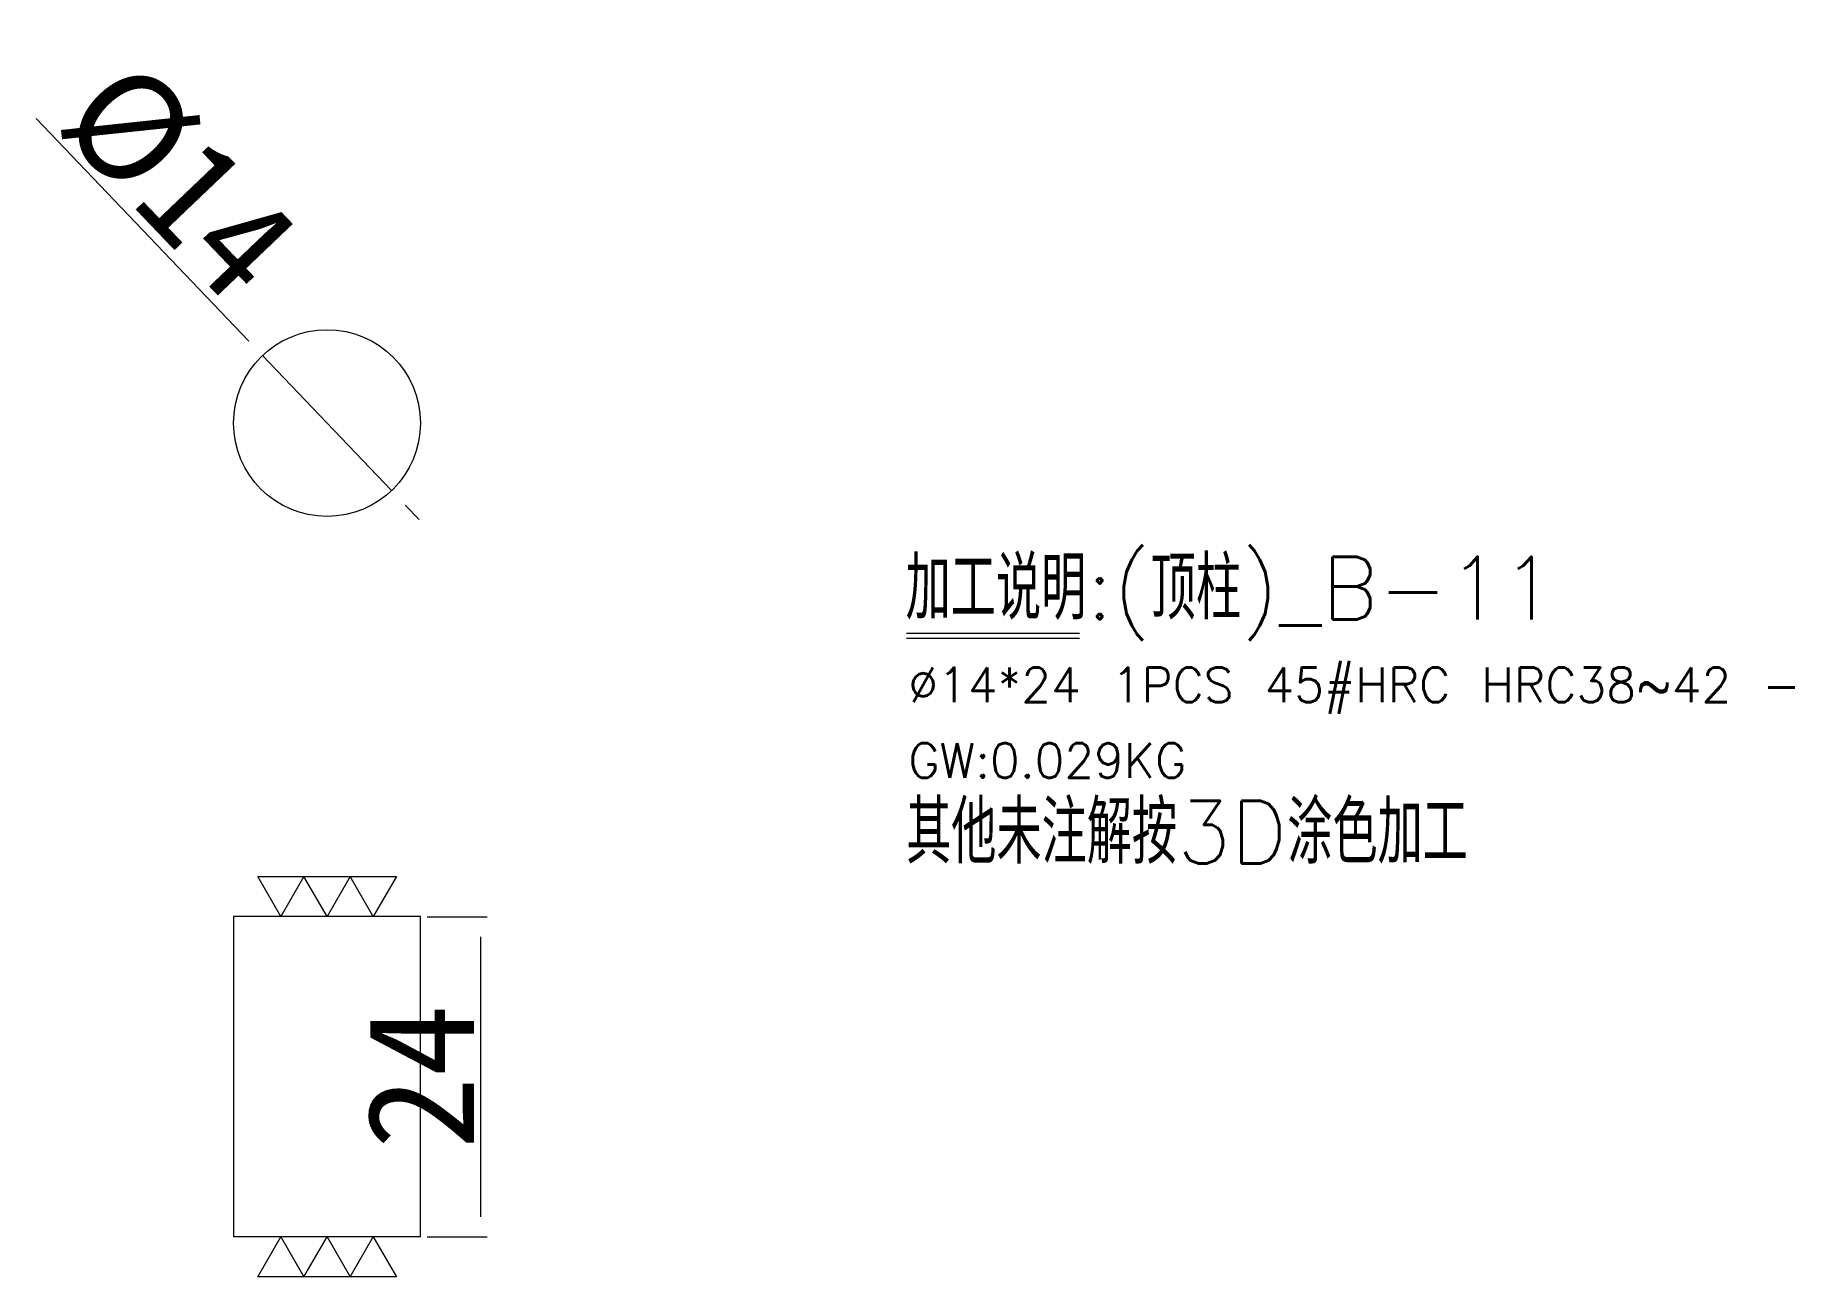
# Model space of a CAD drawing. Header units: millimetres. Extents: x 1235 to 1367, y 70689 to 70782.
import ezdxf

# ---------------------------------------------------------------- set-up
doc = ezdxf.new("R2010")
doc.units = ezdxf.units.MM
doc.layers.add('dim', color=4, linetype='Continuous')
doc.layers.add('UB', color=7, linetype='Continuous')
doc.styles.add('_PUG_ERP', font='txt')
doc.styles.add('chinesef_fs', font='txt.shx', dxfattribs={"bigfont": 'gbcbig.shx'})
doc.dimstyles.new('_PUG_ERP', dxfattribs={"dimtxt": 8, "dimasz": 1.5, "dimexe": 0.5, "dimexo": 0.5, "dimgap": 0.5, "dimtad": 1, "dimtxsty": '_PUG_ERP', "dimblk": 'CLOSEDBLANK', "dimcen": 0, "dimclrd": 4, "dimclre": 4, "dimclrt": 3, "dimazin": 3, "dimtfac": 1, "dimtmove": 0, "dimatfit": 3, "dimldrblk": 'CLOSEDBLANK', "dimlwd": 9, "dimlwe": 9})

# ---------------------------------------------------------------- blocks, each defined once
blk = doc.blocks.new('*D733')
at = {"layer": 'Defpoints', "color": 0}
for p in [(1264.23, 70715.73), (1264.23, 70691.73), (1268.73, 70691.73)]:
    blk.add_point(p, dxfattribs=at)
at = {"layer": 'dim', "color": 4, "lineweight": 9}
for p, q in [((1264.73, 70715.73), (1269.23, 70715.73)), ((1268.73, 70714.23), (1268.73, 70693.23)), ((1264.73, 70691.73), (1269.23, 70691.73))]:
    blk.add_line(p, q, dxfattribs=at)
at = {"layer": 'dim', "color": 3, "lineweight": 13, "insert": (1264.23, 70703.73), "char_height": 8, "attachment_point": 5, "rotation": 90, "style": '_PUG_ERP'}
blk.add_mtext('24', dxfattribs=at)
blk = doc.blocks.new('_ClosedBlank')
blk = doc.blocks.new('*D734')
at = {"layer": 'Defpoints', "color": 0}
for p in [(1252.39, 70757.8), (1262.06, 70747.67)]:
    blk.add_point(p, dxfattribs=at)
at = {"layer": 'dim', "color": 4, "lineweight": 9}
for p, q in [((1235.43, 70775.57), (1251.36, 70758.88)), ((1262.06, 70747.67), (1252.39, 70757.8)), ((1263.09, 70746.58), (1264.13, 70745.5))]:
    blk.add_line(p, q, dxfattribs=at)
at = {"layer": 'dim', "color": 3, "lineweight": 13, "insert": (1246.13, 70770.88), "char_height": 8, "attachment_point": 5, "rotation": 313.6616, "style": '_PUG_ERP'}
blk.add_mtext('%%c14', dxfattribs=at)

msp = doc.modelspace()

# ---------------------------------------------------------------- linework, layer by layer
at = {"layer": 'dim', "color": 8, "linetype": 'Continuous', "lineweight": 13}
for p, q in [((1300.639, 70736.991), (1313.611, 70736.991)), ((1300.639, 70736.603), (1313.611, 70736.603))]:
    msp.add_line(p, q, dxfattribs=at)
at = {"layer": 'dim', "lineweight": 13}
for points in [[(1262.422, 70718.733), (1260.69, 70715.733), (1258.958, 70718.733), (1257.226, 70715.733), (1255.494, 70718.733), (1253.762, 70715.733), (1252.03, 70718.733), (1262.422, 70718.733)], [(1252.03, 70688.733), (1253.762, 70691.733), (1255.494, 70688.733), (1257.226, 70691.733), (1258.958, 70688.733), (1260.69, 70691.733), (1262.422, 70688.733), (1252.03, 70688.733)]]:
    msp.add_lwpolyline(points, close=True, dxfattribs=at)
at = {"layer": 'UB', "color": 152, "linetype": 'Continuous', "lineweight": 13}
for p, q in [((1250.226, 70715.733), (1250.226, 70691.733)), ((1264.226, 70715.733), (1250.226, 70715.733)), ((1264.226, 70691.733), (1264.226, 70715.733)), ((1264.226, 70691.733), (1250.226, 70691.733))]:
    msp.add_line(p, q, dxfattribs=at)
at = {"layer": 'UB', "color": 42, "linetype": 'Continuous', "lineweight": 13}
msp.add_circle((1257.226, 70752.733), 7, dxfattribs=at)

# ---------------------------------------------------------------- texts
at = {"layer": 'dim', "color": 4, "lineweight": 13, "style": 'chinesef_fs'}
for s, height, p in [('加工说明:(顶柱)_B-11', 4.7, (1300.579, 70738.011)), ('%%c14*24 1PCS 45#HRC HRC38~42 - ', 2.6, (1300.776, 70731.807)), ('GW:0.029KG ', 2.6, (1300.776, 70726.144))]:
    msp.add_text(s, height=height, dxfattribs=at).set_placement(p)
at = {"layer": 'dim', "color": 21, "lineweight": 13, "style": 'chinesef_fs'}
msp.add_text('其他未注解按3D涂色加工', height=4.7, dxfattribs=at).set_placement((1300.618, 70719.708))

# ---------------------------------------------------------------- dimensions: what is measured, and where the dimension line sits
at = {"layer": 'dim', "color": 1, "lineweight": 13}
dim = msp.add_diameter_dim_2p(p1=(1262.059, 70747.669), p2=(1252.393, 70757.797), dimstyle='_PUG_ERP', dxfattribs=at)
dim.commit()
dim.dimension.update_dxf_attribs({"geometry": '*D734', "text_midpoint": (1246.131, 70770.877)})
at = {"layer": 'dim', "lineweight": 13}
dim = msp.add_linear_dim(base=(1268.726, 70691.733), p1=(1264.226, 70715.733), p2=(1264.226, 70691.733), angle=90, dimstyle='_PUG_ERP', dxfattribs=at)
dim.commit()
dim.dimension.update_dxf_attribs({"geometry": '*D733', "text_midpoint": (1264.226, 70703.733)})

doc.saveas('drawing.dxf')
